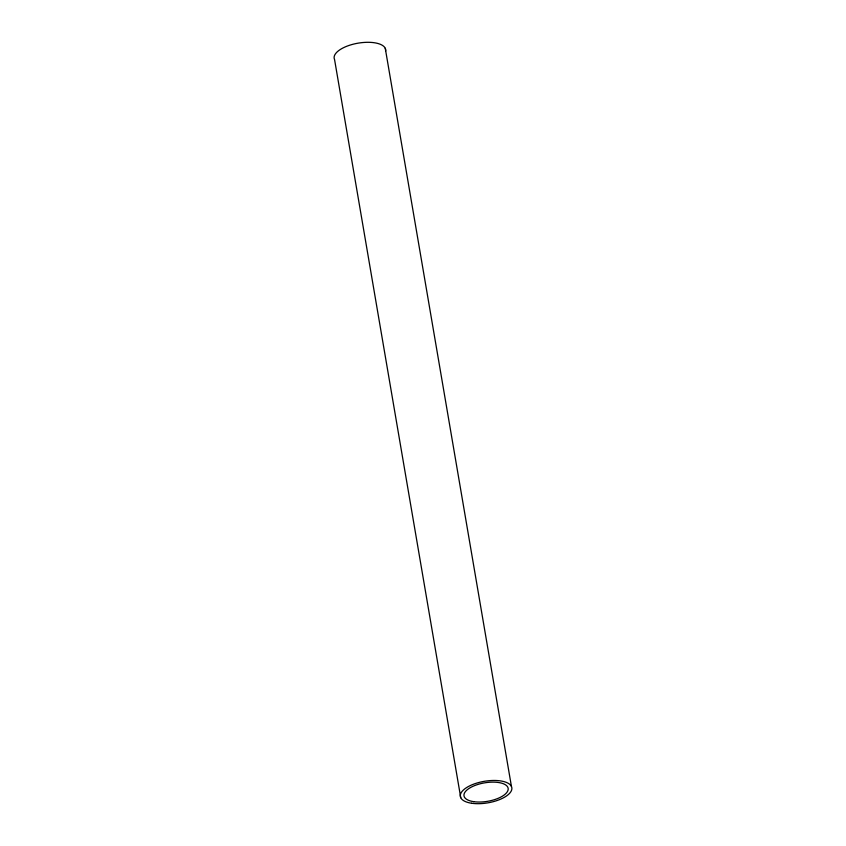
<?xml version="1.0" encoding="UTF-8"?>
<svg xmlns="http://www.w3.org/2000/svg" width="846" height="846" viewBox="0 0 846 846"><rect width="100%" height="100%" fill="white"/><g stroke="black" fill="none" stroke-linecap="round" stroke-linejoin="round"><path stroke-width="1.27" d="M385.258 48.296L511.439 786.463M460.742 797.704L334.561 59.537A26.11 10.913 -9.7 0 1 358.429 43.104A26.11 10.913 -9.7 0 1 385.639 51.12M471.582 803.245A26.11 10.913 -9.7 0 0 511.819 789.286A26.11 10.913 -9.7 0 0 474.86 783.713A26.11 10.913 -9.7 0 0 471.582 803.245M473.654 801.659A22.377 9.348 -9.7 0 0 508.139 789.678A22.377 9.348 -9.7 0 0 476.467 784.908A22.377 9.348 -9.7 0 0 473.654 801.659"/></g></svg>
